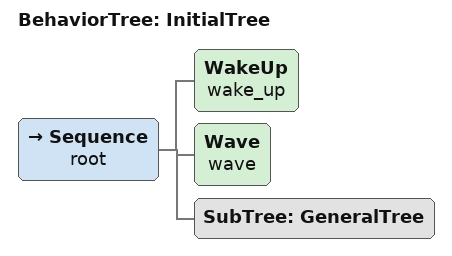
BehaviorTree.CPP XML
<root BTCPP_format="4" >

    <include path="lumino_general.xml"/>

    <BehaviorTree ID="InitialTree">
        <Sequence name="root">
            <WakeUp name="wake_up" />
            <Wave name="wave" />

            <SubTree ID="GeneralTree"/>
        </Sequence>
    </BehaviorTree>

</root>
